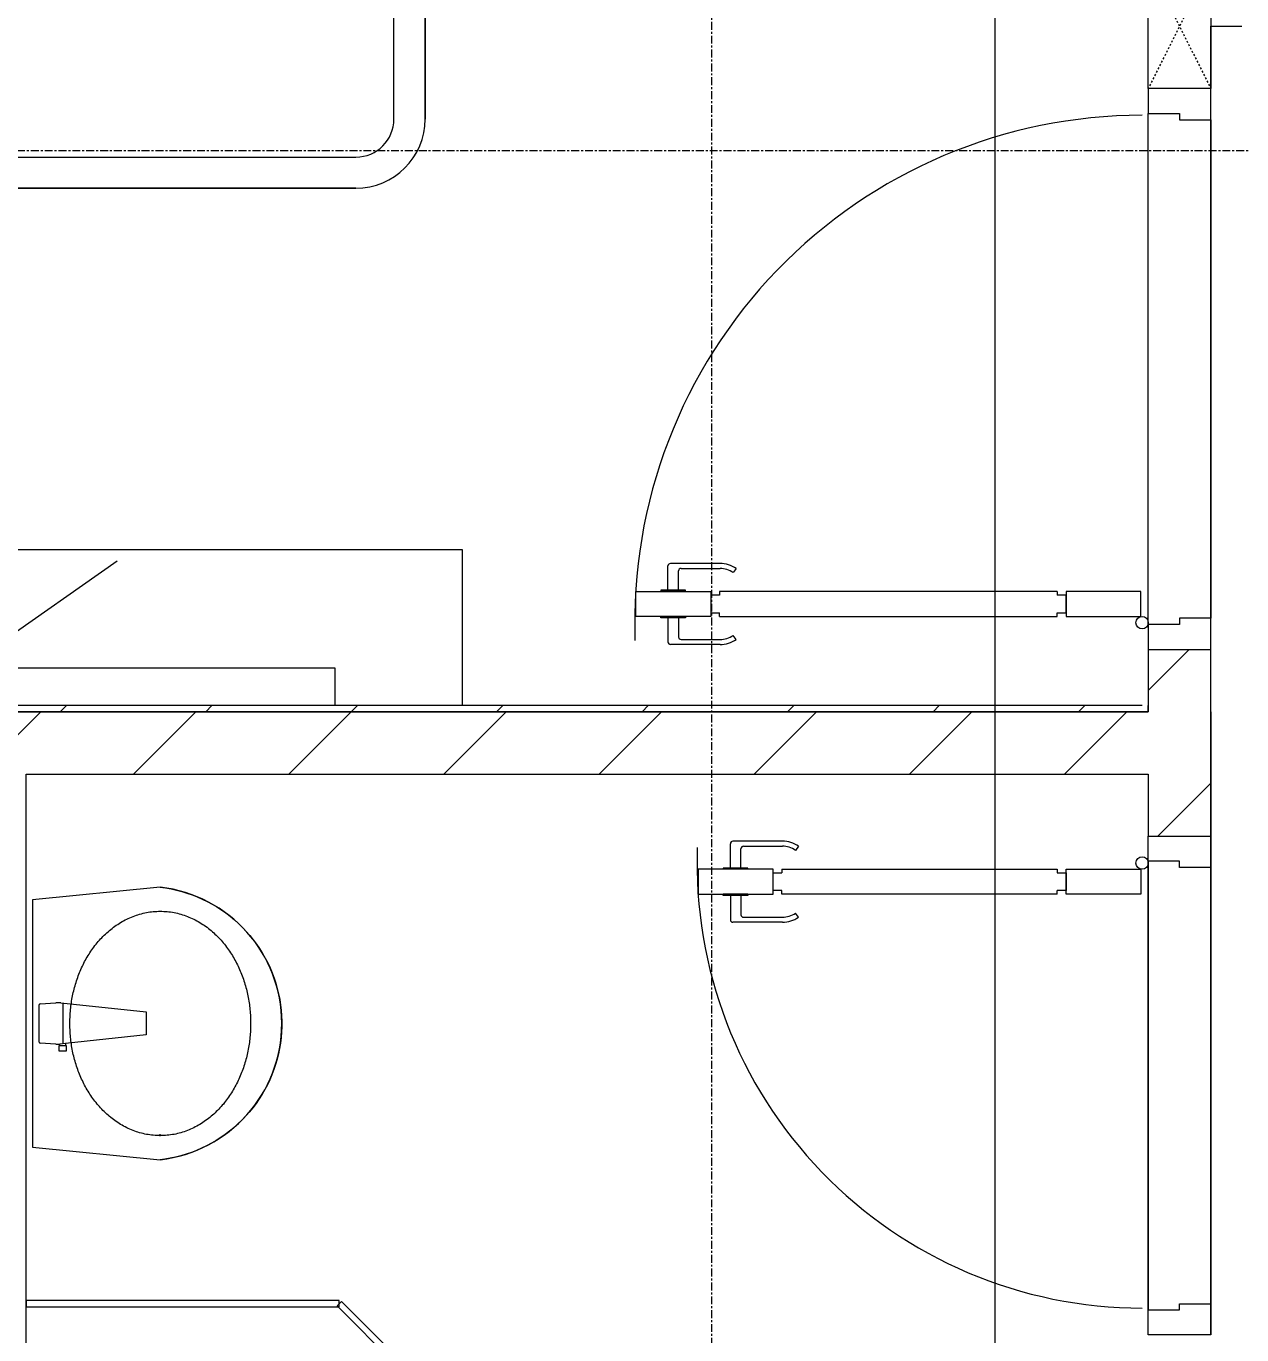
# Model space of a CAD drawing. Header units: millimetres. Extents: x 5357 to 201988, y -16345 to 109895.
# Drawn here: x 120953 to 122903, y 49537 to 51637 of the extents above; entities that cross this region are included whole.
import ezdxf

# ---------------------------------------------------------------- set-up
doc = ezdxf.new("R2010")
doc.units = ezdxf.units.MM
doc.linetypes.add('Dash', pattern=[6, 3, -3])
doc.linetypes.add('Grid Line', pattern=[22.225, 12.7, -3.175, 3.175, -3.175])
for name, color, linetype, lineweight in [('0-1', 7, 'Continuous', 5), ('A-ANNO-DIMS', 211, 'Continuous', 9), ('A-ANNO-DIMS-220', 211, 'Continuous', 9), ('A-DETL-GENF-1', 53, 'Continuous', 9), ('A-DOOR-1', 53, 'Continuous', 9), ('A-FLOR-1', 10, 'Continuous', 9), ('A-FLOR-2', 53, 'Continuous', 9), ('A-GLAZ-CURT-1', 53, 'Continuous', 9), ('A-WALL-1', 9, 'Continuous', 18), ('A-WALL-2', 53, 'Continuous', 9), ('A-WALL-PATT-1', 10, 'Continuous', 9), ('A-WALL-PATT-2', 53, 'Continuous', 9), ('I-FURN-1', 53, 'Continuous', 9), ('I-WALL-1', 9, 'Continuous', 18), ('P-SANR-FIXT-1', 53, 'Continuous', 9), ('P-SANR-FIXT-2', 221, 'Continuous', 9), ('S-COLS-2', 9, 'Continuous', 18), ('S-COLS-4', 53, 'Continuous', 9), ('S-COLS-HDLN-1', 53, 'Dash', 9), ('S-GRID-1', 1, 'Grid Line', 9)]:
    doc.layers.add(name, color=color, linetype=linetype, lineweight=lineweight)
doc.styles.add('Arial_4', font='arial_0.ttf', dxfattribs={"width": 0.9, "height": 660})
doc.dimstyles.new('1_Dim_chi_tiet_khu_đất_2', dxfattribs={"dimscale": 304.8, "dimtxt": 673.371204, "dimasz": 0.866142, "dimexe": 0.721785, "dimexo": 0.0625, "dimgap": 0.072178, "dimtad": 1, "dimdec": 0, "dimrnd": 5, "dimzin": 0, "dimdsep": 46, "dimtxsty": 'Arial_4', "dimblk1": 'OBLIQUE', "dimblk2": 'OBLIQUE', "dimsah": 1, "dimcen": 0.09, "dimdle": 0.721785, "dimazin": 0, "dimtfac": 1, "dimtdec": 4, "dimtix": 1, "dimtmove": 0, "dimatfit": 3, "dimfxl": 2.165354, "dimfxlon": 1, "dimtvp": 1, "dimtolj": 1, "dimtzin": 0, "dimarcsym": 2})
pattern_1 = [(45, (0, 0), (-124.4508, 124.4508), [])]

# ---------------------------------------------------------------- blocks, each defined once
blk = doc.blocks.new('NCV_TKTC_KET CAU_rvt-1-TKCS_MB SÂN ĐƯỜNG NỘI BỘ')
at = {"layer": 'A-FLOR-1'}
for p, q in [((122852.6, 50337.3), (122852.6, 50536.9)), ((122852.6, 50536.9), (122852.6, 50337.3)), ((122852.6, 50536.9), (122852.6, 50337.3)), ((122852.6, 50337.3), (122852.6, 50536.9)), ((122852.6, 50287.3), (122852.6, 50337.3)), ((122852.6, 50337.3), (122852.6, 50287.3)), ((122852.6, 50337.3), (122852.6, 50287.3)), ((122852.6, 50287.3), (122852.6, 50337.3)), ((122852.6, 49587.3), (122852.6, 50287.3)), ((122852.6, 50287.3), (122852.6, 49587.3)), ((122852.6, 50287.3), (122852.6, 49587.3)), ((122852.6, 49587.3), (122852.6, 50287.3)), ((122852.6, 49537.3), (122852.6, 49587.3)), ((122852.6, 49587.3), (122852.6, 49537.3)), ((122852.6, 49587.3), (122852.6, 49537.3)), ((122852.6, 49537.3), (122852.6, 49587.3))]:
    blk.add_line(p, q, dxfattribs=at)
blk = doc.blocks.new('DOOR_CW_01 CANH MO-PANEL KINH - DIW_01-900x2200-CỬA GỖ VÂN LAMINATE-553393-TKCS_MB SÂN ĐƯỜNG NỘI BỘ')
at = {"layer": 'A-DETL-GENF-1'}
for p, q in [((-397, 872), (-357, 872)), ((-397, 752), (-397, 872)), ((-357, 872), (-357, 752)), ((-399, 820.5), (-438, 820.5)), ((-399, 831.8), (-397, 831.8)), ((-399, 792.2), (-399, 831.8)), ((-397, 792.2), (-397, 831.8)), ((-357, 792.2), (-357, 831.8)), ((-355, 831.8), (-357, 831.8)), ((-355, 792.2), (-355, 831.8)), ((-355, 820.5), (-316, 820.5)), ((-442, 737), (-442, 816.5)), ((-434, 799.5), (-434, 737)), ((-399, 803.5), (-430, 803.5)), ((-355, 803.5), (-324, 803.5)), ((-320, 799.5), (-320, 737)), ((-312, 737), (-312, 816.5)), ((-397, 792.2), (-399, 792.2)), ((-357, 792.2), (-355, 792.2)), ((-357, 752), (-397, 752)), ((-397, 738), (-391, 738)), ((-397, 738), (-397, 196)), ((-363, 752), (-391, 752)), ((-391, 752), (-391, 738)), ((-363, 738), (-363, 752)), ((-357, 738), (-363, 738)), ((-357, 196), (-357, 738)), ((-433.9, 711.2), (-427.3, 715.8)), ((-320.1, 711.2), (-326.7, 715.8)), ((-397, 196), (-391, 196)), ((-391, 196), (-391, 182)), ((-357, 196), (-363, 196)), ((-363, 182), (-363, 196)), ((-357, 182), (-397, 182)), ((-397, 182), (-397, 62)), ((-391, 182), (-363, 182)), ((-357, 62), (-357, 182)), ((-397, 62), (-357, 62))]:
    blk.add_line(p, q, dxfattribs=at)
blk.add_circle((-407, 60), 10, dxfattribs=at)
for centre, radius, start, end in [((-407, 60), 814, 360, 92), ((-438, 816.5), 4, 90, 180), ((-316, 816.5), 4, 0, 90), ((-430, 799.5), 4, 90, 180), ((-324, 799.5), 4, 360, 90), ((-397, 737), 45, 180, 215), ((-397, 737), 37, 180, 215), ((-357, 737), 37, 325, 0), ((-357, 737), 45, 325, 0)]:
    blk.add_arc(centre, radius, start, end, dxfattribs=at)
at = {"layer": 'A-DOOR-1'}
for p, q in [((-410, 50), (-450, 50)), ((-450, 50), (-450, -50)), ((-410, 0), (-410, 50)), ((-407, 50), (-382, 50)), ((450, 50), (410, 50)), ((410, 50), (410, 0)), ((450, -50), (450, 50)), ((-400, 0), (-410, 0)), ((-400, -50), (-400, 0)), ((410, 0), (400, 0)), ((400, 0), (400, -50)), ((-450, -50), (-400, -50)), ((400, -50), (450, -50))]:
    blk.add_line(p, q, dxfattribs=at)
blk = doc.blocks.new('DOOR_CW_01 CANH MO-PANEL KINH - DIG_02-800x2200-CỬA NHÔM KÍNH-401063-TKCS_MB SÂN ĐƯỜNG NỘI BỘ')
at = {"layer": 'A-DETL-GENF-1'}
for p, q in [((-347, -182), (-347, -62)), ((-347, -62), (-307, -62)), ((-307, -62), (-307, -182)), ((-307, -182), (-347, -182)), ((-341, -196), (-341, -182)), ((-341, -182), (-313, -182)), ((-313, -182), (-313, -196)), ((-347, -196), (-341, -196)), ((-347, -638), (-347, -196)), ((-307, -196), (-313, -196)), ((-307, -196), (-307, -638)), ((-383.9, -611.2), (-377.3, -615.8)), ((-270.1, -611.2), (-276.7, -615.8)), ((-392, -637), (-392, -716.5)), ((-384, -699.5), (-384, -637)), ((-347, -638), (-341, -638)), ((-341, -652), (-341, -638)), ((-307, -638), (-313, -638)), ((-313, -638), (-313, -652)), ((-270, -699.5), (-270, -637)), ((-262, -637), (-262, -716.5)), ((-307, -652), (-347, -652)), ((-347, -652), (-347, -772)), ((-313, -652), (-341, -652)), ((-307, -772), (-307, -652)), ((-349, -692.2), (-349, -731.8)), ((-347, -692.2), (-349, -692.2)), ((-347, -692.2), (-347, -731.8)), ((-307, -692.2), (-307, -731.8)), ((-307, -692.2), (-305, -692.2)), ((-305, -692.2), (-305, -731.8)), ((-349, -703.5), (-380, -703.5)), ((-305, -703.5), (-274, -703.5)), ((-349, -720.5), (-388, -720.5)), ((-349, -731.8), (-347, -731.8)), ((-305, -731.8), (-307, -731.8)), ((-305, -720.5), (-266, -720.5)), ((-347, -772), (-307, -772))]:
    blk.add_line(p, q, dxfattribs=at)
blk.add_circle((-357, -60), 10, dxfattribs=at)
for centre, radius, start, end in [((-357, -60), 714, 268, 0), ((-347, -637), 45, 145, 180), ((-347, -637), 37, 145, 180), ((-307, -637), 37, 0, 35), ((-307, -637), 45, 360, 35), ((-380, -699.5), 4, 180, 270), ((-274, -699.5), 4, 270, 0), ((-388, -716.5), 4, 180, 270), ((-266, -716.5), 4, 270, 0)]:
    blk.add_arc(centre, radius, start, end, dxfattribs=at)
at = {"layer": 'A-DOOR-1'}
for p, q in [((-400, -50), (-400, 50)), ((-400, 50), (-350, 50)), ((-350, 50), (-350, 0)), ((350, 0), (350, 50)), ((350, 50), (400, 50)), ((400, 50), (400, -50)), ((-360, 0), (-360, -50)), ((-350, 0), (-360, 0)), ((360, 0), (350, 0)), ((360, -50), (360, 0)), ((-360, -50), (-400, -50)), ((-357, -50), (-332, -50)), ((400, -50), (360, -50))]:
    blk.add_line(p, q, dxfattribs=at)
blk = doc.blocks.new('bonruatreo - Chậu rửa-401074-TKCS_MB SÂN ĐƯỜNG NỘI BỘ')
at = {"layer": 'P-SANR-FIXT-1'}
for p, q in [((198.4, 0), (-198.4, 0)), ((165, 0), (-165, 0)), ((218.6, -205), (198.4, 0)), ((-198.4, 0), (-218.6, -205)), ((-180.6, -205), (-177.8, -205))]:
    blk.add_line(p, q, dxfattribs=at)
at = {"layer": 'P-SANR-FIXT-1', "flags": 128}
blk.add_lwpolyline([(218.6, -205), (217.4, -213.7), (215.9, -222.4), (214, -231), (211.8, -239.5), (209.3, -247.9), (206.4, -256.2), (203.2, -264.4), (199.6, -272.5), (195.8, -280.4), (191.6, -288.1), (187.1, -295.7), (182.3, -303.1), (177.3, -310.3), (171.9, -317.3), (166.3, -324.1), (160.4, -330.6), (154.2, -336.9), (147.8, -342.9), (141.2, -348.7), (134.3, -354.2), (127.3, -359.4), (120, -364.4), (112.5, -369), (104.9, -373.4), (97.1, -377.4), (89.1, -381.2), (81, -384.6), (72.7, -387.6), (64.4, -390.4), (55.9, -392.8), (47.3, -394.8), (38.7, -396.6), (30, -397.9), (21.3, -399), (12.5, -399.6), (3.7, -400), (-5.1, -399.9), (-13.9, -399.6), (-22.6, -398.8), (-31.4, -397.8), (-40.1, -396.3), (-48.7, -394.5), (-57.2, -392.4), (-65.7, -390), (-74, -387.2), (-82.2, -384.1), (-90.3, -380.6), (-98.3, -376.8), (-106.1, -372.7), (-113.7, -368.3), (-121.1, -363.6), (-128.4, -358.7), (-135.4, -353.4), (-142.2, -347.8), (-148.8, -342), (-155.2, -335.9), (-161.3, -329.6), (-167.2, -323), (-172.8, -316.2), (-178.1, -309.2), (-183.1, -302), (-187.8, -294.6), (-192.2, -287), (-196.4, -279.2), (-200.2, -271.3), (-203.7, -263.2), (-206.8, -255), (-209.7, -246.6), (-212.2, -238.2), (-214.3, -229.7), (-216.1, -221.1), (-217.6, -212.4), (-218.6, -205)], dxfattribs=at)
at = {"layer": 'P-SANR-FIXT-1'}
blk.add_arc((0, -180), 220, 186.525, 353.475, dxfattribs=at)
for points in [[(-180, -205), (-180, -197.6), (-178.6, -182.7), (-172.4, -161.2), (-162.5, -141.1), (-149.4, -123), (-133.8, -107), (-116.1, -93.4), (-96.9, -82.1), (-76.5, -73.2), (-55.2, -66.5), (-33.3, -62.1), (-11.2, -59.9), (11.1, -59.9), (33.3, -62.1), (55.2, -66.5), (76.5, -73.2), (96.9, -82.1), (116.1, -93.4), (133.8, -107.1), (149.5, -123), (162.5, -141.2), (172.4, -161.2), (178.6, -182.7), (180, -197.6), (180, -205)], [(180, -205), (180, -212.4), (178.6, -227.3), (172.4, -248.8), (162.5, -268.8), (149.5, -287), (133.8, -302.9), (116.1, -316.6), (96.9, -327.9), (76.5, -336.8), (55.2, -343.5), (33.3, -347.9), (11.1, -350.1), (-11.2, -350.1), (-33.3, -347.9), (-55.2, -343.5), (-76.5, -336.8), (-96.9, -327.9), (-116.1, -316.6), (-133.8, -303), (-149.4, -287), (-162.5, -268.9), (-172.4, -248.8), (-178.6, -227.3), (-180, -212.4), (-180, -205)]]:
    blk.add_open_spline(points, degree=3, dxfattribs=at)
at = {"layer": 'P-SANR-FIXT-2'}
for p, q in [((-33, -37.3), (-31.4, -12.2)), ((-30.2, -11), (30.2, -11)), ((31.4, -12.2), (33, -37.3)), ((-44.7, -42.8), (-35.6, -42.8)), ((-44.7, -54.2), (-44.7, -42.8)), ((-35.6, -54.2), (-44.7, -54.2)), ((-35.6, -42.8), (-35.6, -44.2)), ((-35.6, -44.2), (-33.1, -44.2)), ((-35.6, -44.2), (-35.6, -52.9)), ((-35.6, -52.9), (-35.6, -54.2)), ((-32.2, -52.9), (-35.6, -52.9)), ((-32.2, -52.9), (-33.1, -44.2)), ((32.7, -48.5), (-32.7, -48.5)), ((-18.5, -182.5), (-32.2, -52.9)), ((33, -45.4), (18.5, -182.5)), ((18.5, -182.5), (-18.5, -182.5))]:
    blk.add_line(p, q, dxfattribs=at)
for centre, radius, start, end in [((-30.1, -12.3), 1.3, 91.2278, 176.4003), ((30.1, -12.3), 1.3, 3.5997, 88.7722), ((5.5, -41.4), 38.7, 173.966, 184.1457), ((-5.5, -41.4), 38.7, 353.966, 6.034)]:
    blk.add_arc(centre, radius, start, end, dxfattribs=at)
blk = doc.blocks.new('System Panel - Glazed-850633-TKCS_MB SÂN ĐƯỜNG NỘI BỘ')
at = {"layer": 'A-GLAZ-CURT-1'}
for p, q in [((316.6, 5), (-316.6, 5)), ((-316.6, 5), (-316.6, -5)), ((316.6, -5), (316.6, 5)), ((-316.6, -5), (316.6, -5))]:
    blk.add_line(p, q, dxfattribs=at)
blk = doc.blocks.new('System Panel - Glazed-850631-TKCS_MB SÂN ĐƯỜNG NỘI BỘ')
at = {"layer": 'A-GLAZ-CURT-1'}
for p, q in [((251.1, 5), (-251.1, 5)), ((-251.1, 5), (-251.1, -5)), ((251.1, -5), (251.1, 5)), ((-251.1, -5), (251.1, -5))]:
    blk.add_line(p, q, dxfattribs=at)
blk = doc.blocks.new('G1_SOF - BO TRU - 100x200-V144-TKCS_MB SÂN ĐƯỜNG NỘI BỘ')
at = {"layer": 'S-COLS-2'}
for p, q in [((-50, -100), (-50, 100)), ((50, 100), (50, -100)), ((50, -100), (-50, -100))]:
    blk.add_line(p, q, dxfattribs=at)
at = {"layer": 'S-COLS-HDLN-1'}
for p, q in [((50, -100), (-50, 100)), ((-50, -100), (50, 100))]:
    blk.add_line(p, q, dxfattribs=at)
blk = doc.blocks.new('GIUONG NGU-2TAB-1600x2000 - GIUONG NGU-2TAB-1600x2000-V19-TKCS_MB SÂN ĐƯỜNG NỘI BỘ')
at = {"layer": 'I-FURN-1'}
for p, q in [((569.6, 2050), (1997.1, 2050)), ((1997.1, 2050), (569.6, 2050)), ((1997.1, 2000), (569.6, 2000)), ((458.5, 50), (458.5, 1938.9)), ((458.5, 1938.9), (458.5, 50)), ((508.5, 1938.9), (508.5, 100))]:
    blk.add_line(p, q, dxfattribs=at)
for radius in [111.1, 111.1, 61.1]:
    blk.add_arc((569.6, 1938.9), radius, 90, 180, dxfattribs=at)
blk = doc.blocks.new('RES_BAN AN - RES_BAN AN-850638-TKCS_MB SÂN ĐƯỜNG NỘI BỘ')
at = {"layer": 'I-FURN-1'}
for p, q in [((0, 0), (0, -250)), ((1600, -250), (1600, 0)), ((0, -250), (1600, -250))]:
    blk.add_line(p, q, dxfattribs=at)
blk = doc.blocks.new('KE TIVI-2 - KE TIVI-2-842843-TKCS_MB SÂN ĐƯỜNG NỘI BỘ')
at = {"layer": 'I-FURN-1'}
for p, q in [((-595.6, 0), (-595.6, -60)), ((595.6, -60), (595.6, 0)), ((-595.6, -60), (595.6, -60)), ((0, -60), (-245.7, -232.1)), ((213, -209.1), (0, -60))]:
    blk.add_line(p, q, dxfattribs=at)
blk = doc.blocks.new('NCV_TKTC_TANG 1_rvt-1-TKCS_MB SÂN ĐƯỜNG NỘI BỘ')
at = {"layer": 'A-WALL-PATT-1'}
h = blk.add_hatch(dxfattribs=at)
h.set_pattern_fill('FP_1', color=256, style=0, pattern_type=2)
h.set_pattern_definition(pattern_1)
h.paths.add_polyline_path([(122752.6, 48636.9), (122852.6, 48636.9), (122852.6, 49537.3), (122752.6, 49537.3), (122752.6, 48747.9)])
h.paths.add_polyline_path([(122802.6, 50337.3), (122852.6, 50337.3), (122852.6, 50636.9), (122752.6, 50636.9), (122752.6, 50337.3), (122769.3, 50337.3)])
h.paths.add_polyline_path([(122852.6, 51736.9), (122852.6, 53336.9), (122752.6, 53336.9), (122752.6, 51736.9), (122847.8, 51736.9)])
h = blk.add_hatch(dxfattribs=at)
h.set_pattern_fill('FP_1', color=256, style=0, pattern_type=2)
h.set_pattern_definition(pattern_1)
h.paths.add_polyline_path([(120852.6, 50436.9), (122752.6, 50436.9), (122752.6, 50536.9), (120852.6, 50536.9)])
at = {"layer": 'A-WALL-PATT-2'}
h = blk.add_hatch(dxfattribs=at)
h.set_pattern_fill('FP_2', color=256, style=0, pattern_type=2)
h.set_pattern_definition([(45, (0, 0), (-116.67262, 116.67262), [])])
h.paths.add_polyline_path([(120852.6, 50536.9), (122752.6, 50536.9), (122750.1, 50546.9), (119952.6, 50546.9), (119952.6, 50536.9), (120348.4, 50536.9)])
h.paths.add_polyline_path([(118852.9, 50536.9), (119152.6, 50536.9), (119151, 50546.9), (118702.6, 50546.9), (118702.6, 50536.9), (118852.6, 50536.9)])
at = {"layer": 'A-FLOR-1'}
for p, q in [((122852.6, 51536.9), (122852.6, 51636.9)), ((122852.6, 51636.9), (122902.6, 51636.9)), ((122852.6, 51486.9), (122852.6, 51536.9)), ((122852.6, 50686.9), (122852.6, 51486.9)), ((122852.6, 50636.9), (122852.6, 50686.9)), ((122852.6, 50337.3), (122852.6, 50636.9)), ((122752.6, 50297.3), (122752.6, 50337.3)), ((122852.6, 50287.3), (122852.6, 50337.3)), ((122852.6, 50337.3), (122852.6, 50287.3)), ((122752.6, 49577.3), (122752.6, 50297.3)), ((122852.6, 49587.3), (122852.6, 50287.3)), ((122852.6, 50287.3), (122852.6, 49587.3)), ((122752.6, 49537.3), (122752.6, 49577.3)), ((122852.6, 49537.3), (122852.6, 49587.3)), ((122852.6, 49587.3), (122852.6, 49537.3))]:
    blk.add_line(p, q, dxfattribs=at)
at = {"layer": 'A-FLOR-2'}
for p, q in [((122852.6, 51486.9), (122852.6, 50686.9)), ((122752.6, 50297.3), (122752.6, 49577.3)), ((122852.6, 50287.3), (122852.6, 49587.3)), ((122852.6, 49587.3), (122852.6, 50287.3))]:
    blk.add_line(p, q, dxfattribs=at)
at = {"layer": 'A-WALL-1'}
for p, q in [((122852.6, 51636.9), (122862.6, 51636.9)), ((122752.6, 50546.9), (122752.6, 50536.9)), ((122752.6, 50536.9), (120852.6, 50536.9)), ((120952.6, 48636.9), (120952.6, 50436.9)), ((120952.6, 50436.9), (122752.6, 50436.9)), ((122752.6, 50436.9), (122752.6, 50426.9))]:
    blk.add_line(p, q, dxfattribs=at)
at = {"layer": 'A-WALL-2'}
for p, q in [((122862.6, 51636.9), (122902.6, 51636.9)), ((122752.6, 50676.9), (122752.6, 51496.9)), ((122852.6, 51486.9), (122852.6, 50686.9)), ((122752.6, 50636.9), (122752.6, 50546.9)), ((122852.6, 50337.3), (122852.6, 50636.9)), ((122752.6, 50426.9), (122752.6, 50337.3)), ((122852.6, 50287.3), (122852.6, 49587.3))]:
    blk.add_line(p, q, dxfattribs=at)
at = {"layer": 'I-WALL-1'}
for p, q in [((122742.6, 50546.9), (119952.6, 50546.9)), ((122752.6, 50536.9), (122752.6, 50546.9)), ((120852.6, 50536.9), (122752.6, 50536.9))]:
    blk.add_line(p, q, dxfattribs=at)
at = {"layer": 'A-DOOR-1'}
for name, p, rotation in [('DOOR_CW_01 CANH MO-PANEL KINH - DIW_01-900x2200-CỬA GỖ VÂN LAMINATE-553393-TKCS_MB SÂN ĐƯỜNG NỘI BỘ', (122802.6, 51086.9), 90.00000000000087), ('DOOR_CW_01 CANH MO-PANEL KINH - DIG_02-800x2200-CỬA NHÔM KÍNH-401063-TKCS_MB SÂN ĐƯỜNG NỘI BỘ', (122802.6, 49937.3), 270.0000000000009)]:
    blk.add_blockref(name, p, dxfattribs=dict(at, rotation=rotation))
at = {"layer": 'A-GLAZ-CURT-1'}
for name, p, rotation in [('System Panel - Glazed-850631-TKCS_MB SÂN ĐƯỜNG NỘI BỘ', (121203.7, 49587.3), 180), ('System Panel - Glazed-850633-TKCS_MB SÂN ĐƯỜNG NỘI BỘ', (121678.7, 49363.5), 135.0000000000014)]:
    blk.add_blockref(name, p, dxfattribs=dict(at, rotation=rotation))
at = {"layer": 'I-FURN-1', "rotation": 180}
for name, p in [('GIUONG NGU-2TAB-1600x2000 - GIUONG NGU-2TAB-1600x2000-V19-TKCS_MB SÂN ĐƯỜNG NỘI BỘ', (122051, 53426.9)), ('RES_BAN AN - RES_BAN AN-850638-TKCS_MB SÂN ĐƯỜNG NỘI BỘ', (121652.6, 50546.9)), ('KE TIVI-2 - KE TIVI-2-842843-TKCS_MB SÂN ĐƯỜNG NỘI BỘ', (120852.6, 50546.9))]:
    blk.add_blockref(name, p, dxfattribs=at)
at = {"layer": 'P-SANR-FIXT-1', "rotation": 90.00000000000058}
blk.add_blockref('bonruatreo - Chậu rửa-401074-TKCS_MB SÂN ĐƯỜNG NỘI BỘ', (120962.6, 50036.9), dxfattribs=at)
at = {"layer": 'S-COLS-4', "rotation": 180}
blk.add_blockref('G1_SOF - BO TRU - 100x200-V144-TKCS_MB SÂN ĐƯỜNG NỘI BỘ', (122802.6, 51636.9), dxfattribs=at)
blk = doc.blocks.new('DIMBLOCK42-TKCS_MB SÂN ĐƯỜNG NỘI BỘ')
at = {"layer": 'A-ANNO-DIMS-220'}
for p, q in [((122507.1, 17016.9), (122507.1, 78456.9)), ((121847.1, 78236.9), (122727.1, 78236.9)), ((122507.1, 78236.9), (121847.1, 78236.9)), ((121847.1, 17236.9), (122727.1, 17236.9)), ((122507.1, 17236.9), (121847.1, 17236.9))]:
    blk.add_line(p, q, dxfattribs=at)
at = {"layer": 'A-ANNO-DIMS-220', "lineweight": 25}
for p, q in [((122507.1, 78236.9), (122375.1, 78368.9)), ((122507.1, 78236.9), (122639.1, 78104.9)), ((122507.1, 17236.9), (122375.1, 17368.9)), ((122507.1, 17236.9), (122639.1, 17104.9))]:
    blk.add_line(p, q, dxfattribs=at)
at = {"layer": 'A-ANNO-DIMS-220', "color": 0, "insert": (121628.2, 46597.4), "char_height": 660, "width": 2734.923, "attachment_point": 1, "rotation": 90, "line_spacing_factor": 0.941778, "style": 'Arial_4'}
blk.add_mtext('61000', dxfattribs=at)
blk = doc.blocks.new('_Oblique')
at = {"color": 0, "linetype": 'ByBlock', "lineweight": -2}
blk.add_line((-0.5, -0.5), (0.5, 0.5), dxfattribs=at)

msp = doc.modelspace()

# ---------------------------------------------------------------- linework, layer by layer
at = {"layer": 'S-GRID-1'}
for p, q in [((122052.6, 20960.6), (122052.6, 80482.7)), ((131551.8, 51436.9), (29351.8, 51436.9))]:
    msp.add_line(p, q, dxfattribs=at)

# ---------------------------------------------------------------- block references
at = {"layer": '0-1'}
for name in ['NCV_TKTC_KET CAU_rvt-1-TKCS_MB SÂN ĐƯỜNG NỘI BỘ', 'NCV_TKTC_TANG 1_rvt-1-TKCS_MB SÂN ĐƯỜNG NỘI BỘ']:
    msp.add_blockref(name, (0, 0), dxfattribs=at)

# ---------------------------------------------------------------- dimensions: what is measured, and where the dimension line sits
at = {"layer": 'A-ANNO-DIMS'}
dim = msp.add_linear_dim(base=(122507.1, 78236.9), p1=(121847.1, 17236.9), p2=(121847.1, 78236.9), angle=90, dimstyle='1_Dim_chi_tiet_khu_đất_2', override={"dimpost": '<>', "dimfxl": 61000}, dxfattribs=at)
dim.commit()
dim.dimension.update_dxf_attribs({"geometry": 'DIMBLOCK42-TKCS_MB SÂN ĐƯỜNG NỘI BỘ', "text_midpoint": (122148.1, 47736.9)})

doc.saveas('drawing.dxf')
